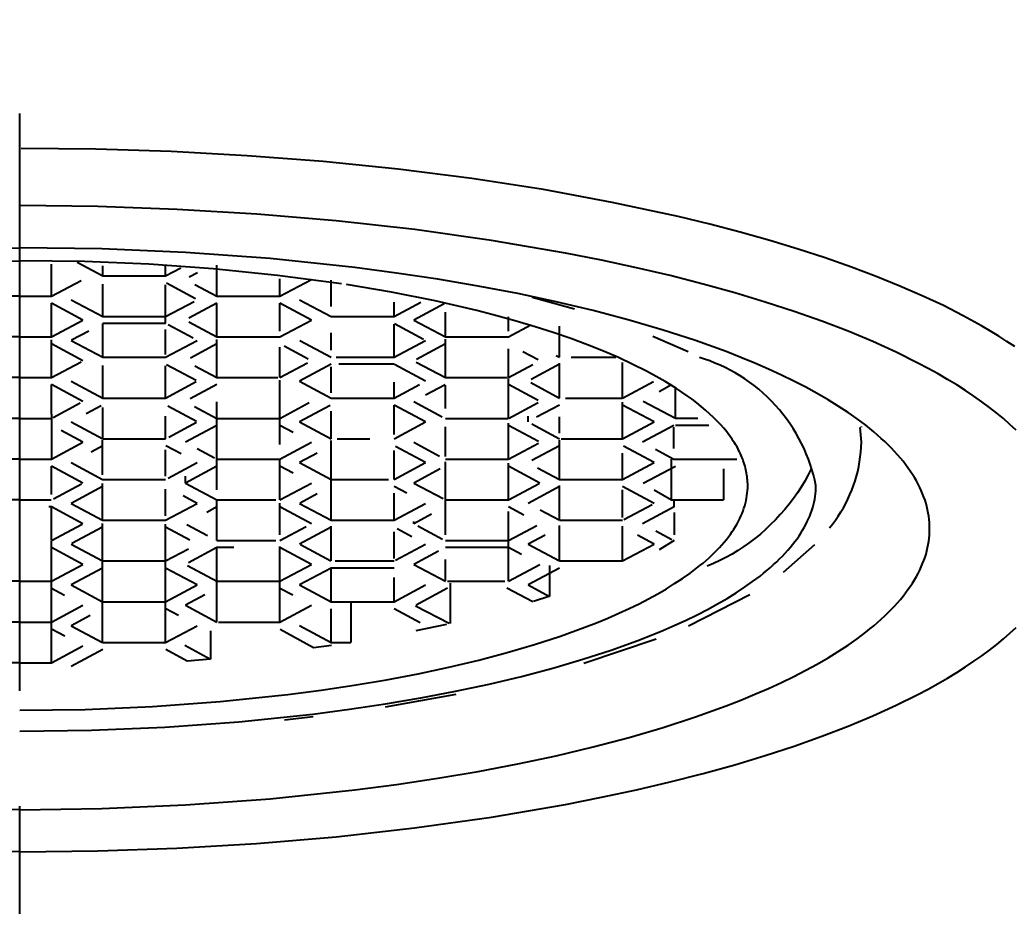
# Model space of a CAD drawing. Header units: millimetres. Extents: x 601 to 1195, y -13 to 407.
# Drawn here: x 1039.05 to 1050, y 168.95 to 178.7 of the extents above; entities that cross this region are included whole.
import ezdxf

# ---------------------------------------------------------------- set-up
doc = ezdxf.new("R2010")
doc.units = ezdxf.units.MM
doc.header["$LTSCALE"] = 0.1
doc.linetypes.add('CENTERX2', pattern=[101.6, 63.5, -12.7, 12.7, -12.7])
for name, color, linetype in [('CENTER', 1, 'CENTERX2'), ('DIM', 3, 'Continuous'), ('MAKE2D ______', 7, 'Continuous'), ('MAKE2D ______ - TANGENT', 7, 'Continuous')]:
    doc.layers.add(name, color=color, linetype=linetype)
doc.styles.get("Standard").update_dxf_attribs({"font": 'arial.ttf'})
doc.dimstyles.new('ISO-25', dxfattribs={"dimtxt": 2.5, "dimasz": 2.5, "dimexe": 1.25, "dimexo": 0.625, "dimtad": 1, "dimdec": 1, "dimdsep": 46, "dimtxsty": 'Standard', "dimcen": 2.5, "dimadec": 0, "dimazin": 2, "dimtfac": 1, "dimtdec": 1, "dimtmove": 0, "dimatfit": 3, "dimfxl": 1, "dimarcsym": 0})

# ---------------------------------------------------------------- blocks, each defined once
blk = doc.blocks.new('*D8')
at = {"layer": 'Defpoints', "color": 0, "transparency": 16777216}
for p in [(1039.047, 241.808), (1062.376, 125.523), (1081.539, 125.523)]:
    blk.add_point(p, dxfattribs=at)
at = {"layer": 'DIM', "color": 0, "lineweight": -2, "transparency": 16777216}
for p, q in [((1039.672, 241.808), (1082.789, 241.808)), ((1081.539, 239.308), (1081.539, 128.023)), ((1063.001, 125.523), (1082.789, 125.523))]:
    blk.add_line(p, q, dxfattribs=at)
at = {"layer": 'DIM', "color": 0, "transparency": 16777216}
for points in [[(1081.123, 239.308), (1081.956, 239.308), (1081.539, 241.808)], [(1081.123, 128.023), (1081.956, 128.023), (1081.539, 125.523)]]:
    blk.add_solid(points, dxfattribs=at)
at = {"layer": 'DIM', "color": 0, "transparency": 16777216, "insert": (1079.637, 183.665), "char_height": 2.5, "attachment_point": 5, "rotation": 90}
blk.add_mtext('116.3', dxfattribs=at)

msp = doc.modelspace()

# ---------------------------------------------------------------- linework, layer by layer
at = {"layer": 'CENTER'}
msp.add_line((1039.047, 120.523), (1039.047, 245.346), dxfattribs=at)
at = {"layer": 'MAKE2D ______'}
for p, q in [((1039.881, 177.28), (1039.061, 177.289)), ((1040.711, 177.253), (1039.881, 177.28)), ((1041.546, 177.208), (1040.711, 177.253)), ((1042.379, 177.143), (1041.546, 177.208)), ((1043.204, 177.059), (1042.379, 177.143)), ((1044.013, 176.956), (1043.204, 177.059)), ((1044.801, 176.835), (1044.013, 176.956)), ((1045.559, 176.695), (1044.801, 176.835)), ((1039.904, 176.649), (1039.048, 176.659)), ((1040.774, 176.618), (1039.904, 176.649)), ((1046.282, 176.539), (1045.559, 176.695)), ((1041.65, 176.567), (1040.774, 176.618)), ((1042.524, 176.493), (1041.65, 176.567)), ((1046.629, 176.455), (1046.282, 176.539)), ((1043.387, 176.396), (1042.524, 176.493)), ((1046.964, 176.367), (1046.629, 176.455)), ((1044.23, 176.277), (1043.387, 176.396)), ((1047.289, 176.276), (1046.964, 176.367)), ((1038.149, 176.183), (1039.047, 176.195)), ((1039.946, 176.183), (1039.047, 176.195)), ((1045.046, 176.137), (1044.23, 176.277)), ((1047.601, 176.181), (1047.289, 176.276)), ((1040.867, 176.144), (1039.946, 176.183)), ((1041.799, 176.076), (1040.867, 176.144)), ((1042.728, 175.978), (1041.799, 176.076)), ((1045.44, 176.059), (1045.046, 176.137)), ((1047.9, 176.084), (1047.601, 176.181)), ((1048.187, 175.983), (1047.9, 176.084)), ((1038.338, 176.044), (1039.047, 176.053)), ((1039.756, 176.044), (1039.047, 176.053)), ((1039.394, 175.663), (1039.394, 176.015)), ((1039.678, 176.036), (1039.957, 175.887)), ((1040.465, 176.014), (1039.756, 176.044)), ((1039.957, 175.887), (1039.957, 175.996)), ((1041.172, 175.963), (1040.465, 176.014)), ((1040.649, 175.887), (1040.649, 176.003)), ((1040.649, 175.887), (1040.816, 175.976)), ((1041.212, 175.859), (1041.212, 176.003)), ((1043.187, 175.918), (1042.728, 175.978)), ((1045.824, 175.976), (1045.44, 176.059)), ((1046.196, 175.889), (1045.824, 175.976)), ((1048.46, 175.88), (1048.187, 175.983)), ((1039.957, 175.887), (1040.649, 175.887)), ((1040.998, 175.919), (1040.908, 175.871)), ((1041.878, 175.891), (1041.172, 175.963)), ((1041.212, 175.663), (1041.212, 175.857)), ((1042.581, 175.799), (1041.878, 175.891)), ((1043.64, 175.85), (1043.187, 175.918)), ((1046.557, 175.796), (1046.196, 175.889)), ((1048.72, 175.775), (1048.46, 175.88)), ((1039.394, 175.663), (1039.719, 175.837)), ((1039.957, 175.439), (1039.957, 175.796)), ((1040.649, 175.439), (1040.649, 175.788)), ((1040.978, 175.634), (1040.659, 175.805)), ((1040.97, 175.793), (1041.212, 175.663)), ((1041.905, 175.663), (1041.905, 175.855)), ((1041.905, 175.663), (1042.252, 175.848)), ((1042.468, 175.549), (1042.468, 175.839)), ((1043.133, 175.706), (1042.638, 175.79)), ((1044.085, 175.775), (1043.64, 175.85)), ((1044.519, 175.692), (1044.085, 175.775)), ((1046.905, 175.7), (1046.557, 175.796)), ((1048.966, 175.668), (1048.72, 175.775)), ((1039.047, 175.663), (1038.701, 175.663)), ((1039.047, 175.663), (1039.394, 175.663)), ((1041.212, 175.663), (1041.905, 175.663)), ((1043.611, 175.611), (1043.133, 175.706)), ((1044.942, 175.601), (1044.519, 175.692)), ((1045.143, 175.52), (1044.678, 175.65)), ((1047.238, 175.599), (1046.905, 175.7)), ((1049.198, 175.559), (1048.966, 175.668)), ((1039.394, 175.215), (1039.394, 175.586)), ((1039.74, 175.4), (1039.394, 175.586)), ((1039.61, 175.624), (1039.957, 175.439)), ((1040.649, 175.439), (1040.962, 175.606)), ((1041.212, 175.586), (1040.904, 175.421)), ((1041.212, 175.215), (1041.212, 175.586)), ((1041.905, 175.279), (1041.905, 175.586)), ((1042.252, 175.4), (1041.905, 175.586)), ((1042.122, 175.624), (1042.468, 175.439)), ((1043.161, 175.439), (1043.161, 175.599)), ((1043.161, 175.439), (1043.454, 175.596)), ((1043.712, 175.579), (1043.377, 175.4)), ((1044.069, 175.505), (1043.611, 175.611)), ((1045.35, 175.504), (1044.942, 175.601)), ((1047.558, 175.495), (1047.238, 175.599)), ((1049.415, 175.448), (1049.198, 175.559)), ((1039.957, 175.439), (1040.649, 175.439)), ((1040.649, 175.362), (1040.649, 175.439)), ((1042.469, 175.439), (1043.161, 175.439)), ((1043.724, 175.215), (1043.724, 175.487)), ((1044.29, 175.448), (1044.069, 175.505)), ((1044.503, 175.389), (1044.29, 175.448)), ((1044.417, 175.278), (1044.417, 175.437)), ((1045.743, 175.4), (1045.35, 175.504)), ((1047.862, 175.387), (1047.558, 175.495)), ((1049.618, 175.336), (1049.415, 175.448)), ((1039.394, 175.215), (1039.74, 175.4)), ((1039.957, 174.991), (1039.957, 175.362)), ((1040.649, 175.362), (1039.957, 175.362)), ((1040.951, 175.2), (1040.677, 175.347)), ((1040.904, 175.38), (1041.212, 175.215)), ((1041.905, 175.215), (1042.252, 175.4)), ((1043.161, 174.991), (1043.161, 175.354)), ((1043.485, 175.188), (1043.165, 175.359)), ((1043.378, 175.4), (1043.724, 175.215)), ((1044.417, 175.215), (1044.664, 175.348)), ((1044.71, 175.327), (1044.503, 175.389)), ((1044.91, 175.263), (1044.71, 175.327)), ((1044.979, 174.991), (1044.979, 175.334)), ((1046.118, 175.29), (1045.743, 175.4)), ((1048.15, 175.277), (1047.862, 175.387)), ((1049.715, 175.279), (1049.618, 175.336)), ((1039.047, 175.215), (1038.701, 175.215)), ((1039.047, 175.215), (1039.394, 175.215)), ((1039.804, 175.28), (1039.613, 175.178)), ((1040.649, 175.022), (1040.649, 175.295)), ((1041.212, 175.215), (1041.905, 175.215)), ((1042.468, 175.069), (1042.468, 175.26)), ((1043.724, 175.215), (1044.417, 175.215)), ((1045.102, 175.197), (1044.91, 175.263)), ((1046.392, 175.05), (1046.004, 175.22)), ((1046.475, 175.174), (1046.118, 175.29)), ((1048.423, 175.163), (1048.15, 175.277)), ((1049.807, 175.222), (1049.715, 175.279)), ((1049.896, 175.165), (1049.807, 175.222)), ((1039.394, 174.767), (1039.394, 175.183)), ((1039.74, 174.952), (1039.394, 175.138)), ((1039.61, 175.176), (1039.957, 174.991)), ((1040.649, 174.991), (1040.994, 175.176)), ((1041.212, 175.138), (1040.921, 174.982)), ((1041.212, 174.767), (1041.212, 175.185)), ((1041.905, 174.767), (1041.905, 175.104)), ((1042.215, 174.972), (1041.952, 175.113)), ((1042.124, 175.175), (1042.468, 174.991)), ((1043.161, 174.991), (1043.507, 175.176)), ((1043.724, 175.138), (1043.405, 174.967)), ((1043.724, 174.767), (1043.724, 175.189)), ((1045.285, 175.128), (1045.102, 175.197)), ((1045.461, 175.058), (1045.285, 175.128)), ((1046.811, 175.053), (1046.475, 175.174)), ((1048.679, 175.047), (1048.423, 175.163)), ((1049.982, 175.108), (1049.896, 175.165)), ((1039.957, 174.991), (1040.649, 174.991)), ((1042.523, 174.991), (1043.161, 174.991)), ((1044.417, 174.767), (1044.417, 175.085)), ((1044.743, 174.963), (1044.576, 175.052)), ((1044.943, 175.01), (1044.979, 174.991)), ((1045.107, 174.991), (1045.599, 174.991)), ((1045.628, 174.987), (1045.461, 175.058)), ((1045.785, 174.913), (1045.628, 174.987)), ((1046.574, 174.971), (1046.517, 174.989)), ((1046.971, 174.99), (1046.811, 175.053)), ((1047.125, 174.927), (1046.971, 174.99)), ((1048.918, 174.928), (1048.679, 175.047)), ((1039.394, 174.767), (1039.72, 174.942)), ((1039.957, 174.543), (1039.957, 174.901)), ((1040.649, 174.543), (1040.649, 174.896)), ((1040.986, 174.734), (1040.658, 174.909)), ((1040.97, 174.896), (1041.212, 174.767)), ((1041.905, 174.767), (1042.21, 174.93)), ((1042.468, 174.914), (1042.122, 174.728)), ((1042.468, 174.6), (1042.468, 174.886)), ((1043.161, 174.914), (1042.551, 174.914)), ((1043.507, 174.728), (1043.165, 174.911)), ((1043.404, 174.938), (1043.724, 174.767)), ((1044.417, 174.767), (1044.685, 174.91)), ((1044.979, 174.914), (1044.667, 174.746)), ((1044.979, 174.543), (1044.979, 174.928)), ((1045.672, 174.543), (1045.672, 174.933)), ((1045.934, 174.839), (1045.785, 174.913)), ((1046.631, 174.951), (1046.574, 174.971)), ((1046.687, 174.928), (1046.631, 174.951)), ((1046.743, 174.904), (1046.687, 174.928)), ((1046.799, 174.878), (1046.743, 174.904)), ((1046.854, 174.85), (1046.799, 174.878)), ((1047.274, 174.862), (1047.125, 174.927)), ((1049.031, 174.869), (1048.918, 174.928)), ((1039.047, 174.767), (1038.701, 174.767)), ((1039.047, 174.767), (1039.394, 174.767)), ((1041.212, 174.767), (1041.882, 174.767)), ((1043.725, 174.767), (1044.404, 174.767)), ((1046.074, 174.763), (1045.934, 174.839)), ((1046.14, 174.724), (1046.074, 174.763)), ((1046.909, 174.82), (1046.854, 174.85)), ((1046.963, 174.787), (1046.909, 174.82)), ((1047.016, 174.753), (1046.963, 174.787)), ((1047.417, 174.796), (1047.274, 174.862)), ((1047.554, 174.729), (1047.417, 174.796)), ((1049.14, 174.808), (1049.031, 174.869)), ((1049.245, 174.748), (1049.14, 174.808)), ((1039.394, 174.367), (1039.394, 174.69)), ((1039.74, 174.504), (1039.394, 174.69)), ((1039.61, 174.728), (1039.957, 174.543)), ((1040.649, 174.543), (1040.986, 174.723)), ((1041.212, 174.69), (1040.92, 174.533)), ((1041.905, 174.319), (1041.905, 174.74)), ((1042.122, 174.728), (1042.468, 174.543)), ((1043.161, 174.543), (1043.161, 174.717)), ((1043.161, 174.543), (1043.441, 174.693)), ((1043.721, 174.688), (1043.505, 174.573)), ((1043.724, 174.429), (1043.724, 174.683)), ((1044.417, 174.319), (1044.417, 174.756)), ((1044.744, 174.514), (1044.417, 174.69)), ((1044.663, 174.712), (1044.979, 174.543)), ((1045.672, 174.543), (1046.012, 174.724)), ((1046.209, 174.688), (1046.074, 174.611)), ((1046.204, 174.686), (1046.14, 174.724)), ((1046.265, 174.647), (1046.204, 174.686)), ((1046.253, 174.322), (1046.253, 174.654)), ((1047.068, 174.717), (1047.016, 174.753)), ((1047.118, 174.679), (1047.068, 174.717)), ((1047.168, 174.639), (1047.118, 174.679)), ((1047.686, 174.662), (1047.554, 174.729)), ((1047.811, 174.593), (1047.686, 174.662)), ((1049.346, 174.687), (1049.245, 174.748)), ((1049.442, 174.625), (1049.346, 174.687)), ((1039.957, 174.543), (1040.649, 174.543)), ((1042.468, 174.543), (1043.161, 174.543)), ((1045.043, 174.543), (1045.667, 174.543)), ((1046.324, 174.608), (1046.265, 174.647)), ((1046.381, 174.568), (1046.324, 174.608)), ((1046.435, 174.529), (1046.381, 174.568)), ((1047.216, 174.597), (1047.168, 174.639)), ((1047.263, 174.554), (1047.216, 174.597)), ((1047.309, 174.509), (1047.263, 174.554)), ((1047.93, 174.524), (1047.811, 174.593)), ((1049.534, 174.564), (1049.442, 174.625)), ((1049.621, 174.502), (1049.534, 174.564)), ((1039.411, 174.328), (1039.711, 174.489)), ((1039.941, 174.457), (1039.775, 174.369)), ((1039.957, 174.095), (1039.957, 174.437)), ((1040.988, 174.285), (1040.673, 174.453)), ((1040.968, 174.449), (1041.212, 174.319)), ((1041.212, 174.319), (1041.212, 174.502)), ((1041.905, 174.319), (1042.228, 174.492)), ((1042.459, 174.461), (1042.122, 174.28)), ((1043.161, 174.141), (1043.161, 174.466)), ((1043.507, 174.28), (1043.161, 174.466)), ((1043.377, 174.504), (1043.69, 174.337)), ((1044.417, 174.319), (1044.744, 174.494)), ((1044.979, 174.466), (1044.727, 174.331)), ((1045.672, 174.095), (1045.672, 174.496)), ((1046.019, 174.28), (1045.672, 174.466)), ((1045.897, 174.509), (1046.253, 174.322)), ((1046.487, 174.489), (1046.435, 174.529)), ((1046.537, 174.45), (1046.487, 174.489)), ((1046.584, 174.41), (1046.537, 174.45)), ((1047.353, 174.462), (1047.309, 174.509)), ((1047.395, 174.414), (1047.353, 174.462)), ((1048.043, 174.455), (1047.93, 174.524)), ((1048.15, 174.384), (1048.043, 174.455)), ((1049.705, 174.44), (1049.621, 174.502)), ((1049.784, 174.378), (1049.705, 174.44)), ((1039.394, 174.367), (1039.394, 173.871)), ((1040.649, 174.095), (1040.649, 174.343)), ((1042.468, 174.095), (1042.468, 174.4)), ((1044.633, 174.28), (1044.633, 174.343)), ((1044.979, 174.157), (1044.979, 174.336)), ((1046.628, 174.37), (1046.584, 174.41)), ((1046.671, 174.33), (1046.628, 174.37)), ((1046.711, 174.29), (1046.671, 174.33)), ((1047.435, 174.365), (1047.395, 174.414)), ((1047.474, 174.314), (1047.435, 174.365)), ((1048.251, 174.314), (1048.15, 174.384)), ((1049.859, 174.316), (1049.784, 174.378)), ((1039.047, 174.319), (1038.704, 174.319)), ((1039.047, 174.319), (1039.39, 174.319)), ((1039.61, 174.28), (1039.957, 174.095)), ((1040.683, 174.113), (1040.987, 174.276)), ((1041.212, 174.242), (1040.866, 174.056)), ((1041.212, 173.923), (1041.212, 174.319)), ((1041.212, 174.319), (1041.905, 174.319)), ((1041.905, 174.032), (1041.905, 174.319)), ((1042.05, 174.164), (1041.905, 174.242)), ((1042.122, 174.28), (1042.468, 174.095)), ((1043.161, 174.095), (1043.507, 174.28)), ((1043.724, 174.319), (1044.412, 174.319)), ((1043.724, 173.901), (1043.724, 174.225)), ((1044.417, 173.871), (1044.417, 174.265)), ((1044.748, 174.064), (1044.417, 174.242)), ((1044.675, 174.258), (1044.979, 174.095)), ((1045.672, 174.095), (1046.019, 174.28)), ((1046.235, 174.242), (1045.889, 174.056)), ((1046.235, 173.986), (1046.235, 174.222)), ((1046.621, 174.242), (1046.252, 174.242)), ((1046.253, 174.322), (1046.5, 174.322)), ((1046.748, 174.25), (1046.711, 174.29)), ((1046.784, 174.21), (1046.748, 174.25)), ((1047.511, 174.262), (1047.474, 174.314)), ((1047.546, 174.209), (1047.511, 174.262)), ((1048.345, 174.243), (1048.251, 174.314)), ((1048.297, 174.223), (1048.297, 174.228)), ((1048.39, 174.207), (1048.345, 174.243)), ((1049.93, 174.253), (1049.859, 174.316)), ((1049.997, 174.191), (1049.93, 174.253)), ((1039.74, 174.056), (1039.501, 174.184)), ((1046.817, 174.17), (1046.784, 174.21)), ((1046.832, 174.15), (1046.817, 174.17)), ((1046.847, 174.13), (1046.832, 174.15)), ((1046.862, 174.11), (1046.847, 174.13)), ((1046.876, 174.09), (1046.862, 174.11)), ((1047.579, 174.154), (1047.546, 174.209)), ((1047.61, 174.099), (1047.579, 174.154)), ((1048.433, 174.171), (1048.39, 174.207)), ((1048.475, 174.135), (1048.433, 174.171)), ((1048.515, 174.099), (1048.475, 174.135)), ((1039.394, 173.871), (1039.74, 174.056)), ((1039.957, 174.018), (1039.829, 173.949)), ((1039.956, 173.699), (1039.956, 174.079)), ((1039.962, 174.095), (1040.649, 174.095)), ((1040.818, 173.928), (1040.651, 174.017)), ((1041.905, 173.871), (1042.251, 174.056)), ((1042.468, 173.647), (1042.468, 174.076)), ((1042.534, 174.095), (1042.893, 174.095)), ((1043.507, 173.832), (1043.176, 174.009)), ((1043.377, 174.056), (1043.66, 173.905)), ((1044.417, 173.871), (1044.748, 174.048)), ((1044.979, 174.018), (1044.675, 173.854)), ((1044.979, 173.647), (1044.979, 174.078)), ((1044.998, 174.095), (1045.672, 174.095)), ((1046.019, 173.832), (1045.68, 174.014)), ((1046.889, 174.07), (1046.876, 174.09)), ((1046.902, 174.05), (1046.889, 174.07)), ((1046.914, 174.03), (1046.902, 174.05)), ((1046.926, 174.01), (1046.914, 174.03)), ((1046.937, 173.99), (1046.926, 174.01)), ((1047.639, 174.043), (1047.61, 174.099)), ((1047.666, 173.987), (1047.639, 174.043)), ((1048.291, 173.949), (1048.295, 174.002)), ((1048.295, 174.002), (1048.297, 174.056)), ((1048.554, 174.063), (1048.515, 174.099)), ((1048.591, 174.027), (1048.554, 174.063)), ((1048.627, 173.991), (1048.591, 174.027)), ((1040.649, 173.685), (1040.649, 173.974)), ((1040.997, 173.986), (1041.186, 173.885)), ((1041.212, 173.534), (1041.212, 173.923)), ((1042.315, 173.936), (1042.122, 173.832)), ((1043.161, 173.647), (1043.161, 173.966)), ((1045.672, 173.647), (1045.672, 173.937)), ((1046.033, 173.979), (1046.235, 173.871)), ((1046.947, 173.97), (1046.937, 173.99)), ((1046.957, 173.95), (1046.947, 173.97)), ((1046.967, 173.93), (1046.957, 173.95)), ((1046.976, 173.911), (1046.967, 173.93)), ((1046.984, 173.891), (1046.976, 173.911)), ((1046.992, 173.871), (1046.984, 173.891)), ((1047.691, 173.93), (1047.666, 173.987)), ((1047.714, 173.872), (1047.691, 173.93)), ((1048.277, 173.842), (1048.285, 173.895)), ((1048.285, 173.895), (1048.291, 173.949)), ((1048.661, 173.955), (1048.627, 173.991)), ((1048.694, 173.919), (1048.661, 173.955)), ((1048.725, 173.883), (1048.694, 173.919)), ((1039.047, 173.871), (1038.701, 173.871)), ((1039.047, 173.871), (1039.394, 173.871)), ((1039.394, 173.483), (1039.394, 173.793)), ((1039.74, 173.608), (1039.394, 173.793)), ((1039.61, 173.832), (1039.956, 173.647)), ((1040.675, 173.661), (1040.996, 173.832)), ((1041.212, 173.793), (1040.866, 173.608)), ((1041.212, 173.871), (1041.905, 173.871)), ((1041.905, 173.423), (1041.905, 173.871)), ((1042.05, 173.716), (1041.905, 173.793)), ((1042.122, 173.832), (1042.468, 173.647)), ((1043.161, 173.647), (1043.507, 173.832)), ((1043.724, 173.871), (1044.413, 173.871)), ((1043.724, 173.478), (1043.724, 173.841)), ((1044.417, 173.423), (1044.417, 173.826)), ((1044.763, 173.608), (1044.417, 173.793)), ((1044.738, 173.776), (1044.979, 173.647)), ((1045.672, 173.647), (1046.019, 173.832)), ((1046.253, 173.79), (1045.897, 173.603)), ((1046.209, 173.424), (1046.209, 173.871)), ((1046.235, 173.871), (1046.928, 173.871)), ((1046.999, 173.851), (1046.992, 173.871)), ((1047.006, 173.832), (1046.999, 173.851)), ((1047.012, 173.812), (1047.006, 173.832)), ((1047.018, 173.793), (1047.012, 173.812)), ((1047.023, 173.773), (1047.018, 173.793)), ((1047.735, 173.814), (1047.714, 173.872)), ((1047.753, 173.756), (1047.735, 173.814)), ((1048.256, 173.736), (1048.267, 173.789)), ((1048.267, 173.789), (1048.277, 173.842)), ((1048.755, 173.847), (1048.725, 173.883)), ((1048.783, 173.811), (1048.755, 173.847)), ((1048.809, 173.775), (1048.783, 173.811)), ((1048.834, 173.739), (1048.809, 173.775)), ((1040.866, 173.608), (1040.866, 173.684)), ((1043.668, 173.763), (1043.377, 173.608)), ((1046.782, 173.763), (1046.782, 173.424)), ((1047.028, 173.754), (1047.023, 173.773)), ((1047.032, 173.734), (1047.028, 173.754)), ((1047.035, 173.715), (1047.032, 173.734)), ((1047.039, 173.695), (1047.035, 173.715)), ((1047.041, 173.676), (1047.039, 173.695)), ((1047.043, 173.657), (1047.041, 173.676)), ((1047.711, 173.697), (1047.674, 173.63)), ((1047.746, 173.765), (1047.711, 173.697)), ((1047.77, 173.697), (1047.753, 173.756)), ((1047.785, 173.639), (1047.77, 173.697)), ((1048.227, 173.632), (1048.242, 173.684)), ((1048.242, 173.684), (1048.256, 173.736)), ((1048.858, 173.703), (1048.834, 173.739)), ((1048.88, 173.667), (1048.858, 173.703)), ((1048.901, 173.632), (1048.88, 173.667)), ((1039.415, 173.434), (1039.725, 173.6)), ((1039.956, 173.57), (1039.61, 173.384)), ((1039.956, 173.199), (1039.956, 173.603)), ((1039.956, 173.647), (1040.649, 173.647)), ((1040.866, 173.608), (1041.212, 173.423)), ((1041.905, 173.423), (1042.252, 173.608)), ((1042.468, 173.199), (1042.468, 173.647)), ((1042.468, 173.647), (1043.099, 173.647)), ((1043.301, 173.495), (1043.161, 173.569)), ((1043.377, 173.608), (1043.699, 173.436)), ((1044.417, 173.423), (1044.755, 173.604)), ((1044.979, 173.569), (1044.633, 173.384)), ((1044.979, 173.647), (1045.672, 173.647)), ((1044.979, 173.21), (1044.979, 173.582)), ((1046.019, 173.384), (1045.672, 173.569)), ((1047.045, 173.638), (1047.043, 173.657)), ((1047.046, 173.619), (1047.045, 173.638)), ((1047.047, 173.6), (1047.046, 173.619)), ((1047.047, 173.581), (1047.047, 173.6)), ((1047.047, 173.553), (1047.047, 173.581)), ((1047.635, 173.564), (1047.593, 173.5)), ((1047.674, 173.63), (1047.635, 173.564)), ((1047.797, 173.581), (1047.785, 173.639)), ((1047.797, 173.551), (1047.797, 173.581)), ((1048.191, 173.531), (1048.21, 173.581)), ((1048.21, 173.581), (1048.227, 173.632)), ((1048.92, 173.596), (1048.901, 173.632)), ((1048.938, 173.56), (1048.92, 173.596)), ((1048.955, 173.524), (1048.938, 173.56)), ((1040.649, 173.247), (1040.649, 173.541)), ((1040.996, 173.384), (1040.84, 173.467)), ((1042.316, 173.488), (1042.127, 173.387)), ((1043.161, 173.199), (1043.161, 173.498)), ((1043.724, 173.039), (1043.724, 173.478)), ((1045.672, 173.229), (1045.672, 173.532)), ((1046.018, 173.534), (1046.209, 173.424)), ((1047.035, 173.443), (1047.039, 173.47)), ((1047.039, 173.47), (1047.043, 173.498)), ((1047.043, 173.498), (1047.045, 173.526)), ((1047.045, 173.526), (1047.047, 173.553)), ((1047.593, 173.5), (1047.549, 173.438)), ((1047.784, 173.43), (1047.789, 173.46)), ((1047.789, 173.46), (1047.792, 173.49)), ((1047.792, 173.49), (1047.795, 173.521)), ((1047.795, 173.521), (1047.797, 173.551)), ((1048.148, 173.432), (1048.171, 173.481)), ((1048.171, 173.481), (1048.191, 173.531)), ((1048.97, 173.489), (1048.955, 173.524)), ((1048.983, 173.453), (1048.97, 173.489)), ((1048.996, 173.418), (1048.983, 173.453)), ((1039.047, 173.423), (1038.705, 173.423)), ((1039.047, 173.423), (1039.389, 173.423)), ((1039.394, 173.345), (1039.366, 173.345)), ((1039.394, 172.975), (1039.394, 173.345)), ((1039.74, 173.16), (1039.394, 173.345)), ((1039.61, 173.384), (1039.956, 173.199)), ((1040.649, 173.199), (1040.996, 173.384)), ((1041.212, 173.345), (1041.1, 173.285)), ((1041.212, 172.975), (1041.212, 173.423)), ((1041.213, 173.423), (1041.862, 173.423)), ((1041.905, 173.039), (1041.905, 173.388)), ((1042.252, 173.16), (1041.905, 173.345)), ((1042.122, 173.384), (1042.468, 173.199)), ((1043.161, 173.199), (1043.507, 173.384)), ((1043.724, 173.423), (1044.417, 173.423)), ((1044.587, 173.254), (1044.417, 173.345)), ((1045.684, 173.205), (1045.996, 173.372)), ((1046.237, 173.346), (1045.891, 173.16)), ((1046.209, 173.424), (1046.782, 173.424)), ((1046.237, 173.346), (1046.237, 173.424)), ((1047.006, 173.33), (1047.015, 173.358)), ((1047.015, 173.358), (1047.023, 173.387)), ((1047.023, 173.387), (1047.029, 173.415)), ((1047.029, 173.415), (1047.035, 173.443)), ((1047.503, 173.377), (1047.455, 173.318)), ((1047.549, 173.438), (1047.503, 173.377)), ((1047.752, 173.307), (1047.762, 173.338)), ((1047.762, 173.338), (1047.77, 173.368)), ((1047.77, 173.368), (1047.777, 173.399)), ((1047.777, 173.399), (1047.784, 173.43)), ((1048.099, 173.336), (1048.125, 173.384)), ((1048.125, 173.384), (1048.148, 173.432)), ((1049.007, 173.383), (1048.996, 173.418)), ((1049.016, 173.348), (1049.007, 173.383)), ((1049.025, 173.313), (1049.016, 173.348)), ((1043.572, 173.264), (1043.377, 173.16)), ((1044.417, 172.975), (1044.417, 173.295)), ((1044.764, 173.314), (1044.974, 173.202)), ((1046.24, 173.284), (1046.24, 173.039)), ((1046.96, 173.217), (1046.973, 173.245)), ((1046.973, 173.245), (1046.985, 173.274)), ((1046.985, 173.274), (1046.996, 173.302)), ((1046.996, 173.302), (1047.006, 173.33)), ((1047.405, 173.26), (1047.353, 173.204)), ((1047.455, 173.318), (1047.405, 173.26)), ((1047.716, 173.214), (1047.729, 173.245)), ((1047.729, 173.245), (1047.741, 173.276)), ((1047.741, 173.276), (1047.752, 173.307)), ((1048.012, 173.2), (1048.043, 173.244)), ((1048.043, 173.244), (1048.072, 173.29)), ((1048.072, 173.29), (1048.099, 173.336)), ((1049.032, 173.278), (1049.025, 173.313)), ((1049.037, 173.243), (1049.032, 173.278)), ((1049.042, 173.208), (1049.037, 173.243)), ((1039.394, 172.975), (1039.73, 173.155)), ((1039.956, 173.121), (1039.619, 172.941)), ((1039.956, 173.199), (1040.648, 173.199)), ((1039.956, 172.751), (1039.956, 173.163)), ((1040.649, 172.751), (1040.649, 173.154)), ((1040.915, 172.979), (1040.649, 173.121)), ((1040.881, 173.152), (1041.109, 173.03)), ((1041.905, 172.975), (1042.192, 173.128)), ((1042.468, 173.121), (1042.122, 172.936)), ((1042.468, 173.199), (1043.161, 173.199)), ((1042.468, 172.751), (1042.468, 173.134)), ((1043.377, 173.16), (1043.377, 173.183)), ((1043.42, 173.137), (1043.694, 172.99)), ((1044.417, 172.975), (1044.728, 173.141)), ((1044.979, 173.199), (1045.671, 173.199)), ((1044.979, 172.751), (1044.979, 173.14)), ((1045.672, 172.751), (1045.672, 173.135)), ((1046.896, 173.102), (1046.914, 173.131)), ((1046.914, 173.131), (1046.93, 173.159)), ((1046.93, 173.159), (1046.946, 173.188)), ((1046.946, 173.188), (1046.96, 173.217)), ((1047.299, 173.15), (1047.244, 173.098)), ((1047.353, 173.204), (1047.299, 173.15)), ((1047.651, 173.089), (1047.669, 173.12)), ((1047.669, 173.12), (1047.686, 173.151)), ((1047.686, 173.151), (1047.702, 173.183)), ((1047.702, 173.183), (1047.716, 173.214)), ((1047.947, 173.114), (1047.981, 173.156)), ((1047.981, 173.156), (1048.012, 173.2)), ((1049.045, 173.174), (1049.042, 173.208)), ((1049.047, 173.139), (1049.045, 173.174)), ((1049.047, 173.105), (1049.047, 173.139)), ((1043.161, 172.779), (1043.161, 173.07)), ((1043.356, 173.017), (1043.194, 173.104)), ((1044.82, 173.036), (1044.633, 172.936)), ((1046.019, 172.936), (1045.837, 173.033)), ((1046.036, 173.083), (1046.213, 172.988)), ((1046.813, 172.987), (1046.836, 173.016)), ((1046.836, 173.016), (1046.857, 173.045)), ((1046.857, 173.045), (1046.877, 173.073)), ((1046.877, 173.073), (1046.896, 173.102)), ((1047.186, 173.047), (1047.127, 172.999)), ((1047.244, 173.098), (1047.186, 173.047)), ((1047.589, 172.994), (1047.611, 173.026)), ((1047.611, 173.026), (1047.632, 173.057)), ((1047.632, 173.057), (1047.651, 173.089)), ((1049.042, 173.002), (1049.045, 173.036)), ((1049.045, 173.036), (1049.047, 173.071)), ((1049.047, 173.071), (1049.047, 173.105)), ((1039.394, 172.527), (1039.394, 172.97)), ((1039.61, 172.936), (1039.956, 172.751)), ((1041.212, 172.975), (1041.862, 172.975)), ((1041.905, 172.527), (1041.905, 172.911)), ((1042.13, 172.931), (1042.464, 172.753)), ((1043.176, 172.759), (1043.507, 172.936)), ((1043.724, 172.975), (1044.417, 172.975)), ((1044.417, 172.527), (1044.417, 172.975)), ((1044.633, 172.936), (1044.979, 172.751)), ((1045.672, 172.751), (1046.019, 172.936)), ((1046.24, 172.974), (1046.074, 172.874)), ((1046.711, 172.872), (1046.738, 172.9)), ((1046.738, 172.9), (1046.764, 172.929)), ((1046.764, 172.929), (1046.789, 172.958)), ((1046.789, 172.958), (1046.813, 172.987)), ((1047.004, 172.909), (1046.94, 172.867)), ((1047.066, 172.953), (1047.004, 172.909)), ((1047.127, 172.999), (1047.066, 172.953)), ((1047.442, 172.629), (1047.786, 172.93)), ((1047.488, 172.868), (1047.515, 172.9)), ((1047.515, 172.9), (1047.541, 172.931)), ((1047.541, 172.931), (1047.566, 172.963)), ((1047.566, 172.963), (1047.589, 172.994)), ((1049.025, 172.898), (1049.032, 172.933)), ((1049.032, 172.933), (1049.037, 172.967)), ((1049.037, 172.967), (1049.042, 173.002)), ((1039.74, 172.712), (1039.394, 172.897)), ((1040.649, 172.751), (1040.899, 172.884)), ((1041.212, 172.897), (1040.9, 172.73)), ((1041.212, 172.527), (1041.212, 172.897)), ((1041.398, 172.897), (1041.212, 172.897)), ((1042.252, 172.712), (1041.905, 172.897)), ((1043.649, 172.857), (1043.377, 172.712)), ((1044.417, 172.897), (1043.724, 172.897)), ((1044.562, 172.82), (1044.417, 172.897)), ((1046.622, 172.785), (1046.653, 172.814)), ((1046.653, 172.814), (1046.683, 172.843)), ((1046.683, 172.843), (1046.711, 172.872)), ((1046.808, 172.79), (1046.74, 172.755)), ((1046.875, 172.827), (1046.808, 172.79)), ((1046.94, 172.867), (1046.875, 172.827)), ((1047.398, 172.774), (1047.43, 172.805)), ((1047.43, 172.805), (1047.459, 172.837)), ((1047.459, 172.837), (1047.488, 172.868)), ((1048.983, 172.757), (1048.996, 172.792)), ((1048.996, 172.792), (1049.007, 172.827)), ((1049.007, 172.827), (1049.016, 172.863)), ((1049.016, 172.863), (1049.025, 172.898)), ((1039.394, 172.527), (1039.74, 172.712)), ((1039.956, 172.303), (1039.956, 172.751)), ((1039.956, 172.751), (1040.649, 172.751)), ((1040.649, 172.303), (1040.649, 172.751)), ((1040.89, 172.699), (1041.212, 172.527)), ((1041.905, 172.527), (1042.252, 172.712)), ((1042.512, 172.751), (1043.161, 172.751)), ((1043.377, 172.712), (1043.724, 172.527)), ((1043.724, 172.527), (1043.724, 172.767)), ((1044.417, 172.527), (1044.763, 172.712)), ((1044.87, 172.699), (1044.87, 172.361)), ((1044.981, 172.751), (1045.672, 172.751)), ((1046.486, 172.671), (1046.521, 172.699)), ((1046.521, 172.699), (1046.556, 172.728)), ((1046.556, 172.728), (1046.59, 172.756)), ((1046.59, 172.756), (1046.622, 172.785)), ((1046.671, 172.722), (1046.601, 172.692)), ((1046.74, 172.755), (1046.671, 172.722)), ((1047.297, 172.679), (1047.332, 172.711)), ((1047.332, 172.711), (1047.366, 172.742)), ((1047.366, 172.742), (1047.398, 172.774)), ((1048.938, 172.65), (1048.955, 172.686)), ((1048.955, 172.686), (1048.97, 172.721)), ((1048.97, 172.721), (1048.983, 172.757)), ((1039.956, 172.673), (1039.61, 172.488)), ((1040.996, 172.488), (1040.649, 172.673)), ((1042.468, 172.673), (1042.122, 172.488)), ((1042.468, 172.302), (1042.468, 172.673)), ((1043.161, 172.673), (1042.468, 172.673)), ((1044.98, 172.673), (1044.634, 172.487)), ((1046.329, 172.557), (1046.41, 172.614)), ((1046.41, 172.614), (1046.486, 172.671)), ((1047.1, 172.523), (1047.183, 172.585)), ((1047.183, 172.585), (1047.222, 172.617)), ((1047.222, 172.617), (1047.26, 172.648)), ((1047.26, 172.648), (1047.297, 172.679)), ((1048.88, 172.543), (1048.901, 172.579)), ((1048.901, 172.579), (1048.92, 172.614)), ((1048.92, 172.614), (1048.938, 172.65)), ((1039.047, 172.527), (1038.701, 172.527)), ((1039.047, 172.527), (1039.394, 172.527)), ((1039.394, 172.078), (1039.394, 172.527)), ((1039.61, 172.488), (1039.956, 172.303)), ((1040.649, 172.303), (1040.996, 172.488)), ((1041.212, 172.078), (1041.212, 172.527)), ((1041.212, 172.527), (1041.905, 172.527)), ((1041.905, 172.078), (1041.905, 172.527)), ((1042.122, 172.488), (1042.468, 172.302)), ((1043.161, 172.302), (1043.161, 172.57)), ((1043.161, 172.302), (1043.507, 172.488)), ((1043.747, 172.527), (1044.379, 172.527)), ((1043.776, 172.506), (1043.776, 172.062)), ((1044.634, 172.487), (1044.87, 172.361)), ((1046.153, 172.445), (1046.244, 172.501)), ((1046.244, 172.501), (1046.329, 172.557)), ((1046.919, 172.4), (1047.012, 172.461)), ((1047.012, 172.461), (1047.1, 172.523)), ((1048.809, 172.435), (1048.834, 172.471)), ((1048.834, 172.471), (1048.858, 172.507)), ((1048.858, 172.507), (1048.88, 172.543)), ((1039.539, 172.372), (1039.394, 172.449)), ((1041.08, 172.379), (1040.866, 172.264)), ((1042.047, 172.373), (1041.905, 172.449)), ((1043.746, 172.453), (1043.404, 172.265)), ((1044.685, 172.302), (1044.399, 172.451)), ((1044.861, 172.358), (1044.693, 172.305)), ((1045.958, 172.335), (1046.058, 172.39)), ((1046.058, 172.39), (1046.153, 172.445)), ((1046.398, 172.039), (1047.069, 172.381)), ((1046.82, 172.339), (1046.919, 172.4)), ((1048.725, 172.327), (1048.755, 172.363)), ((1048.755, 172.363), (1048.783, 172.399)), ((1048.783, 172.399), (1048.809, 172.435)), ((1039.394, 172.078), (1039.74, 172.264)), ((1039.956, 171.854), (1039.956, 172.303)), ((1039.956, 172.303), (1040.649, 172.303)), ((1040.648, 171.854), (1040.648, 172.303)), ((1040.866, 172.264), (1041.212, 172.078)), ((1041.905, 172.078), (1042.252, 172.264)), ((1042.468, 172.302), (1043.161, 172.302)), ((1042.685, 172.302), (1042.685, 171.854)), ((1043.397, 172.259), (1043.764, 172.068)), ((1045.743, 172.228), (1045.853, 172.281)), ((1045.853, 172.281), (1045.958, 172.335)), ((1046.606, 172.218), (1046.715, 172.278)), ((1046.715, 172.278), (1046.82, 172.339)), ((1048.627, 172.219), (1048.661, 172.255)), ((1048.661, 172.255), (1048.694, 172.291)), ((1048.694, 172.291), (1048.725, 172.327)), ((1039.819, 172.151), (1039.61, 172.038)), ((1040.791, 172.15), (1040.65, 172.225)), ((1042.468, 171.854), (1042.468, 172.225)), ((1043.447, 172.072), (1043.161, 172.225)), ((1045.51, 172.123), (1045.629, 172.175)), ((1045.629, 172.175), (1045.743, 172.228)), ((1046.371, 172.101), (1046.491, 172.159)), ((1046.491, 172.159), (1046.606, 172.218)), ((1048.515, 172.111), (1048.554, 172.147)), ((1048.554, 172.147), (1048.591, 172.183)), ((1048.591, 172.183), (1048.627, 172.219)), ((1039.047, 172.078), (1038.701, 172.078)), ((1039.047, 172.078), (1039.394, 172.078)), ((1039.394, 171.63), (1039.394, 172.078)), ((1039.61, 172.038), (1039.956, 171.854)), ((1040.648, 171.854), (1040.994, 172.039)), ((1041.23, 172.078), (1041.905, 172.078)), ((1042.122, 172.04), (1042.468, 171.854)), ((1043.736, 172.053), (1043.399, 171.982)), ((1045.258, 172.022), (1045.386, 172.072)), ((1045.386, 172.072), (1045.51, 172.123)), ((1046.115, 171.987), (1046.246, 172.043)), ((1046.246, 172.043), (1046.371, 172.101)), ((1048.39, 172.003), (1048.433, 172.039)), ((1048.433, 172.039), (1048.475, 172.075)), ((1048.475, 172.075), (1048.515, 172.111)), ((1039.54, 171.923), (1039.394, 172.001)), ((1041.141, 171.981), (1041.141, 171.67)), ((1042.276, 171.794), (1041.908, 171.996)), ((1044.704, 171.833), (1044.989, 171.925)), ((1044.989, 171.925), (1045.258, 172.022)), ((1045.84, 171.876), (1045.98, 171.931)), ((1045.98, 171.931), (1046.115, 171.987)), ((1048.251, 171.896), (1048.345, 171.968)), ((1048.345, 171.968), (1048.39, 172.003)), ((1049.86, 171.895), (1049.93, 171.957)), ((1049.93, 171.957), (1049.997, 172.019)), ((1039.394, 171.63), (1039.74, 171.816)), ((1039.958, 171.854), (1040.648, 171.854)), ((1040.86, 171.824), (1041.141, 171.67)), ((1042.473, 171.822), (1042.276, 171.794)), ((1042.468, 171.854), (1042.685, 171.854)), ((1044.404, 171.744), (1044.704, 171.833)), ((1045.247, 171.626), (1046.042, 171.894)), ((1045.546, 171.77), (1045.84, 171.876)), ((1048.043, 171.755), (1048.15, 171.826)), ((1048.15, 171.826), (1048.251, 171.896)), ((1049.705, 171.77), (1049.784, 171.832)), ((1049.784, 171.832), (1049.86, 171.895)), ((1039.958, 171.777), (1039.61, 171.59)), ((1040.887, 171.65), (1040.65, 171.777)), ((1044.09, 171.661), (1044.404, 171.744)), ((1045.234, 171.669), (1045.546, 171.77)), ((1047.93, 171.686), (1048.043, 171.755)), ((1049.534, 171.647), (1049.622, 171.708)), ((1049.622, 171.708), (1049.705, 171.77)), ((1039.047, 171.63), (1038.701, 171.63)), ((1039.047, 171.63), (1039.394, 171.63)), ((1041.141, 171.67), (1040.887, 171.65)), ((1043.763, 171.584), (1044.09, 171.661)), ((1044.906, 171.572), (1045.234, 171.669)), ((1047.686, 171.548), (1047.811, 171.617)), ((1047.811, 171.617), (1047.93, 171.686)), ((1049.346, 171.524), (1049.442, 171.585)), ((1049.442, 171.585), (1049.534, 171.647)), ((1043.077, 171.445), (1043.425, 171.511)), ((1043.425, 171.511), (1043.763, 171.584)), ((1044.205, 171.396), (1044.562, 171.481)), ((1044.562, 171.481), (1044.906, 171.572)), ((1047.417, 171.414), (1047.554, 171.481)), ((1047.554, 171.481), (1047.686, 171.548)), ((1049.245, 171.463), (1049.346, 171.524)), ((1042.359, 171.33), (1042.722, 171.385)), ((1042.722, 171.385), (1043.077, 171.445)), ((1043.835, 171.317), (1044.205, 171.396)), ((1047.274, 171.348), (1047.417, 171.414)), ((1049.032, 171.342), (1049.141, 171.402)), ((1049.141, 171.402), (1049.245, 171.463)), ((1041.249, 171.204), (1041.992, 171.282)), ((1041.992, 171.282), (1042.359, 171.33)), ((1043.065, 171.148), (1043.842, 171.285)), ((1043.455, 171.245), (1043.835, 171.317)), ((1046.971, 171.22), (1047.125, 171.284)), ((1047.125, 171.284), (1047.274, 171.348)), ((1048.679, 171.163), (1048.918, 171.282)), ((1048.918, 171.282), (1049.032, 171.342)), ((1039.766, 171.118), (1040.503, 171.15)), ((1040.503, 171.15), (1041.249, 171.204)), ((1042.67, 171.119), (1043.066, 171.179)), ((1043.066, 171.179), (1043.455, 171.245)), ((1046.475, 171.036), (1046.811, 171.157)), ((1046.811, 171.157), (1046.971, 171.22)), ((1048.423, 171.047), (1048.679, 171.163)), ((1039.047, 171.108), (1039.766, 171.118)), ((1041.455, 170.981), (1042.268, 171.067)), ((1041.957, 171.004), (1042.271, 171.039)), ((1042.268, 171.067), (1042.67, 171.119)), ((1048.151, 170.934), (1048.423, 171.047)), ((1040.639, 170.922), (1041.455, 170.981)), ((1046.118, 170.92), (1046.475, 171.036)), ((1047.862, 170.823), (1048.151, 170.934)), ((1039.047, 170.877), (1039.833, 170.888)), ((1039.833, 170.888), (1040.639, 170.922)), ((1045.743, 170.81), (1046.118, 170.92)), ((1047.558, 170.715), (1047.862, 170.823)), ((1045.35, 170.706), (1045.743, 170.81)), ((1047.238, 170.611), (1047.558, 170.715)), ((1044.519, 170.519), (1044.942, 170.609)), ((1044.942, 170.609), (1045.35, 170.706)), ((1046.905, 170.51), (1047.238, 170.611)), ((1044.085, 170.436), (1044.519, 170.519)), ((1046.557, 170.414), (1046.905, 170.51)), ((1043.64, 170.36), (1044.085, 170.436)), ((1046.196, 170.322), (1046.557, 170.414)), ((1042.728, 170.232), (1043.187, 170.292)), ((1043.187, 170.292), (1043.64, 170.36)), ((1045.824, 170.234), (1046.196, 170.322)), ((1041.799, 170.134), (1042.728, 170.232)), ((1045.44, 170.151), (1045.824, 170.234)), ((1039.946, 170.027), (1040.867, 170.067)), ((1040.867, 170.067), (1041.799, 170.134)), ((1044.23, 169.933), (1045.045, 170.073)), ((1045.045, 170.073), (1045.44, 170.151)), ((1039.047, 170.015), (1038.149, 170.027)), ((1039.047, 170.015), (1039.946, 170.027)), ((1043.386, 169.814), (1044.23, 169.933)), ((1042.523, 169.718), (1043.386, 169.814)), ((1040.773, 169.592), (1041.649, 169.644)), ((1041.649, 169.644), (1042.523, 169.718)), ((1039.047, 169.551), (1038.191, 169.561)), ((1039.047, 169.551), (1039.903, 169.561)), ((1039.903, 169.561), (1040.773, 169.592))]:
    msp.add_line(p, q, dxfattribs=at)
at = {"layer": 'MAKE2D ______ - TANGENT'}
for p, q in [((1039.047, 176.053), (1039.047, 176.195)), ((1048.297, 174.056), (1048.283, 174.217))]:
    msp.add_line(p, q, dxfattribs=at)

# ---------------------------------------------------------------- dimensions: what is measured, and where the dimension line sits
at = {"layer": 'DIM'}
dim = msp.add_linear_dim(base=(1081.539, 125.523), p1=(1039.047, 241.808), p2=(1062.376, 125.523), angle=90, dimstyle='ISO-25', dxfattribs=at)
dim.commit()
dim.dimension.update_dxf_attribs({"geometry": '*D8', "text_midpoint": (1079.637, 183.665)})

doc.saveas('drawing.dxf')
